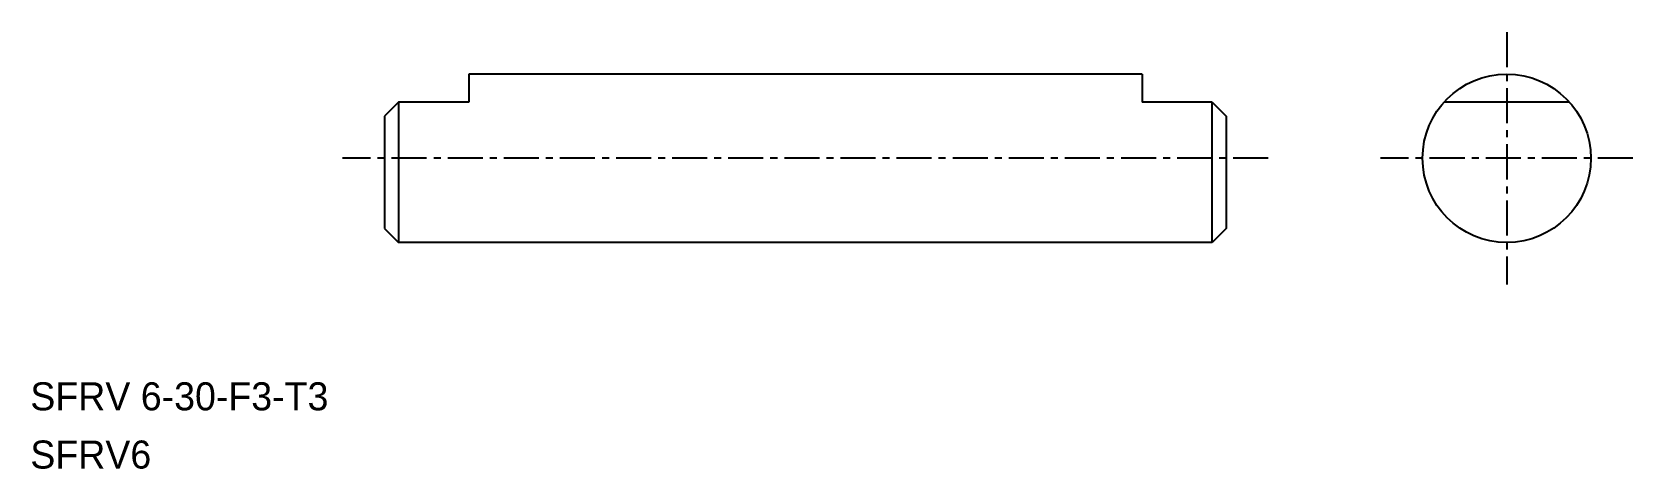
# Model space of a CAD drawing. Extents: x 31.8 to 88.9, y -15.6 to -0.1.
import ezdxf

# ---------------------------------------------------------------- set-up
doc = ezdxf.new("R2010")
doc.units = 0
doc.linetypes.add('CENTER', pattern=[2, 1.25, -0.25, 0.25, -0.25])
doc.layers.get('0').update_dxf_attribs({"linetype": 'CONTINUOUS'})
doc.layers.add('CENTER', color=1, linetype='CENTER')

msp = doc.modelspace()

# ---------------------------------------------------------------- linework, layer by layer
at = {"color": 7, "linetype": 'CONTINUOUS'}
for p, q in [((71.373, -1.573), (47.373, -1.573)), ((47.373, -1.573), (47.373, -2.573)), ((71.373, -1.573), (71.373, -2.573)), ((44.873, -2.573), (44.373, -3.073)), ((47.373, -2.573), (44.873, -2.573)), ((44.873, -2.573), (44.873, -7.573)), ((73.873, -2.573), (71.373, -2.573)), ((73.873, -2.573), (74.373, -3.073)), ((73.873, -7.573), (73.873, -2.573)), ((86.609, -2.573), (82.137, -2.573)), ((44.373, -3.073), (44.373, -7.073)), ((74.373, -3.073), (74.373, -7.073)), ((44.373, -7.073), (44.873, -7.573)), ((74.373, -7.073), (73.873, -7.573)), ((73.873, -7.573), (44.873, -7.573))]:
    msp.add_line(p, q, dxfattribs=at)
msp.add_circle((84.373, -4.573), 3, dxfattribs=at)
at = {"layer": 'CENTER', "color": 1, "linetype": 'CENTER'}
for p, q in [((84.373, -0.073), (84.373, -9.073)), ((75.873, -4.573), (42.873, -4.573)), ((88.873, -4.573), (79.873, -4.573))]:
    msp.add_line(p, q, dxfattribs=at)

# ---------------------------------------------------------------- texts
at = {"color": 7, "linetype": 'CONTINUOUS'}
for s, p in [('SFRV 6-30-F3-T3', (31.745, -13.555)), ('SFRV6', (31.745, -15.63))]:
    msp.add_text(s, height=1, dxfattribs=at).set_placement(p)

doc.saveas('drawing.dxf')
